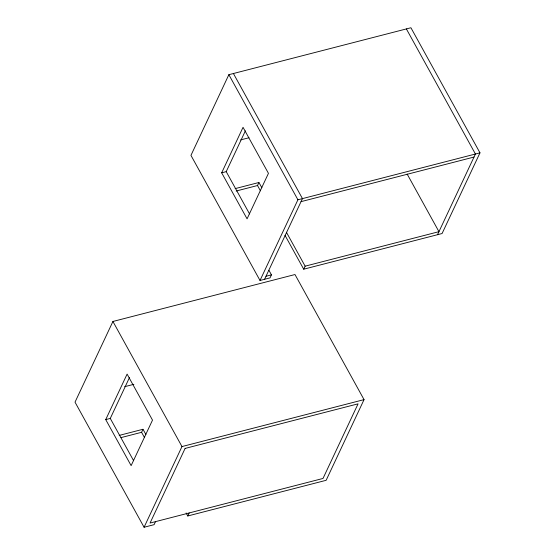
<?xml version="1.0" encoding="UTF-8"?>
<svg xmlns="http://www.w3.org/2000/svg" width="555" height="555" viewBox="0 0 555 555"><rect width="100%" height="100%" fill="white"/><g stroke="black" fill="none" stroke-linecap="round" stroke-linejoin="round"><path stroke-width="0.83" d="M186.105 512.973L187.77 515.983L326.139 480.311L364.045 399.628L294.989 274.531L112.922 321.47L75.015 402.153L144.078 527.25L154.089 524.669L155.511 521.638M284.986 235.278L303.71 269.203L442.078 233.53L479.985 152.847L410.922 27.75L228.861 74.689L190.955 155.372L260.011 280.469L270.028 277.888L271.45 274.85L268.953 270.327M105.728 419.601L127.102 374.105L152.507 420.121L131.133 465.624L105.728 419.601L110.279 418.428L129.44 377.636M221.667 172.82L243.041 127.317L268.447 173.34L247.072 218.837L221.667 172.82L226.218 171.641L245.379 130.855M121.039 437.604L141.581 432.31L143.003 429.272L145.916 434.551M236.159 191.031L257.52 185.523L258.942 182.491L261.856 187.77M144.078 527.25L181.978 446.567L364.045 399.628M260.011 280.469L297.917 199.786L479.985 152.847M264.569 279.297L302.468 198.614L233.412 73.51M187.77 515.983L189.193 512.952M303.71 269.203L305.132 266.171L438.95 231.671L407.141 174.048M437.527 234.703L475.434 154.019L406.371 28.922M240.593 139.909L248.987 137.744M235.119 188.631L258.942 182.491M301.046 201.645L474.005 157.051M265.991 276.258L271.45 274.85M124.653 386.689L133.887 384.31M119.179 435.418L143.003 429.272M228.861 74.689L297.917 199.786M286.408 232.247L305.132 266.171M257.52 185.523L260.427 190.802M226.218 171.641L249.542 213.897M112.922 321.47L181.978 446.567M141.581 432.31L144.487 437.583M110.279 418.428L133.602 460.678M185.106 448.426L150.051 523.046L323.01 478.452L358.065 403.839L185.106 448.426"/></g></svg>
